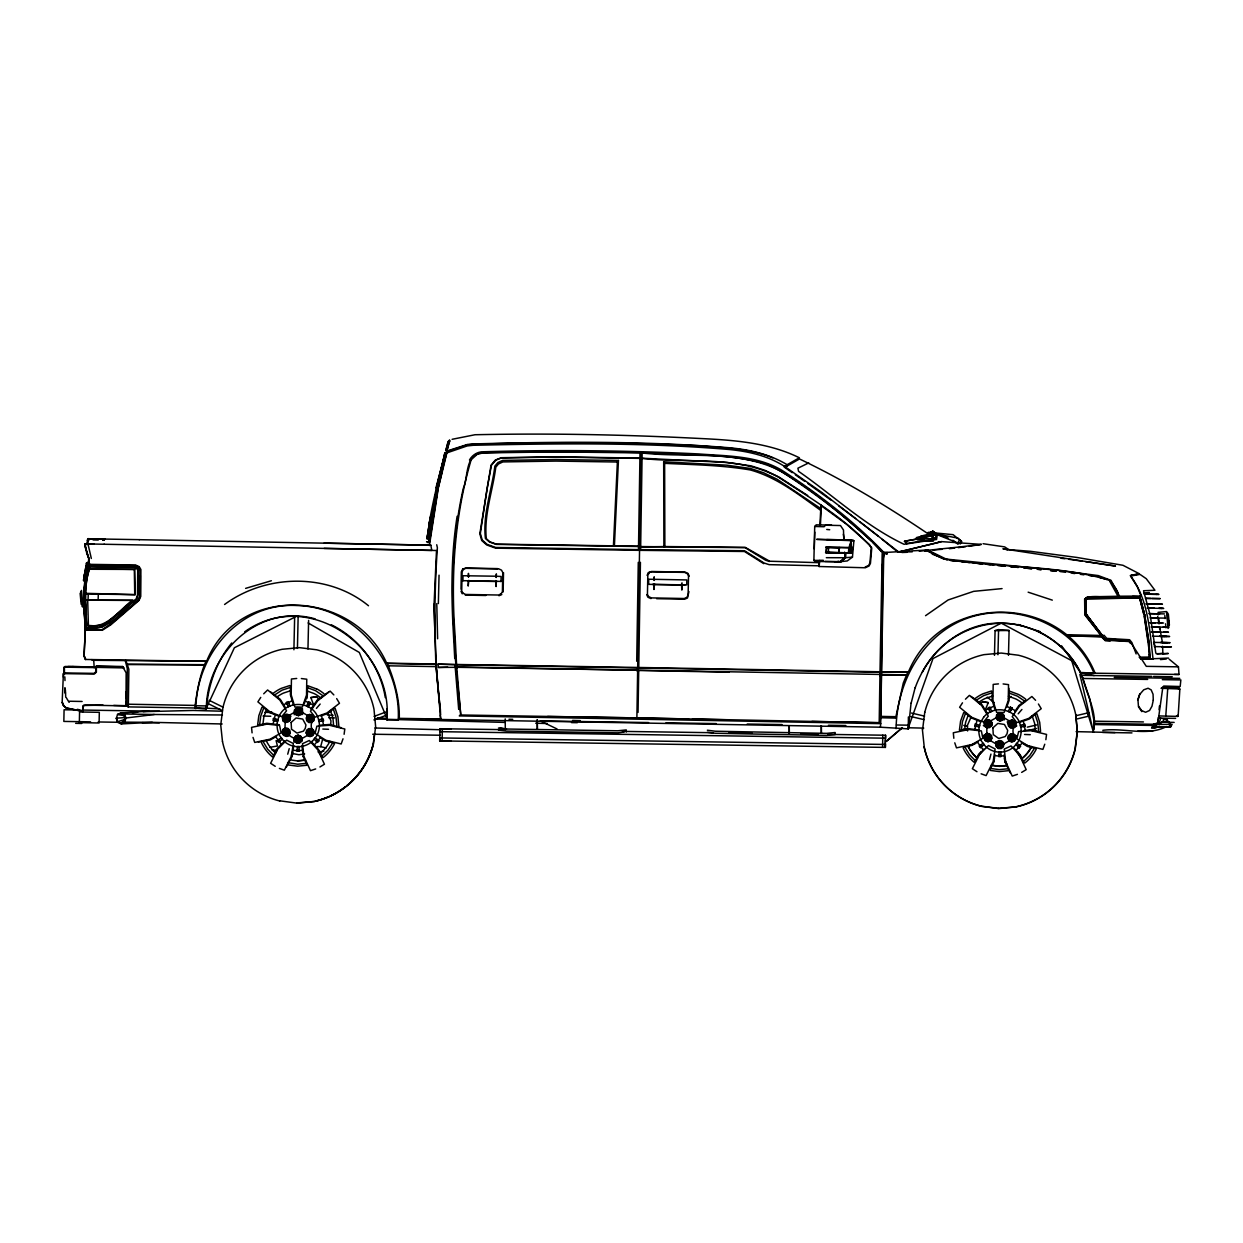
<?xml version="1.0" encoding="UTF-8"?>
<svg xmlns="http://www.w3.org/2000/svg" width="1243" height="1243" viewBox="0 0 1243 1243"><rect width="100%" height="100%" fill="white"/><g stroke="black" fill="none" stroke-linecap="round" stroke-linejoin="round"><path stroke-width="1.5" d="M83.11 709.644L83.405 705.511L85.037 705.076L125.761 705.915L126.04 691.729M447.744 667.165L438.468 667.444L438.002 664.166L456.538 664.772L460.78 715.036L456.072 668.19L454.239 634.35C450.96 585.562 452.436 536.23 463.297 488.406C468.409 476.861 464.835 454.534 481.942 452.778C534.972 451.085 588.032 451.629 641.077 452.499L642.149 452.98C688.078 458.201 738.808 449.158 781.272 471.408C817.77 494.932 852.543 521.594 883.058 552.545L880.712 723.644L459.32 715.906L460.081 714.974L636.882 717.91L639.601 547.013L664.865 546.547L664.632 463.344L663.684 461.774L726.549 465.162L750.508 468.471L763.637 472.791L776.999 479.176L820.784 508.573L819.914 524.919M140.319 575.571L140.241 596.438L138.548 600.291L110.005 624.778M663.886 546.578L663.684 461.774M126.04 697.727L126.149 672.867L122.529 666.497L96.379 665.999L95.789 671.81L94.033 673.364L64.294 672.929L64.403 674.421M908.384 716.962L908.369 728.88L880.37 727.202L432.44 719.34M298.413 715.673L301.07 714.725L302.515 712.317L302.002 709.489L299.889 707.687L297.046 707.64L294.871 709.489L294.405 712.192L295.756 714.694L298.413 715.673L302.096 712.255L301.614 709.722L299.734 708.059L297.17 708.013L295.228 709.675L294.824 712.146L296.098 714.461L298.413 715.253M1000.149 721.08L1002.821 720.132L1004.266 717.724L1003.754 714.911L1001.625 713.094L998.782 713.047L996.622 714.896L996.156 717.599L997.507 720.101L1000.149 721.08L1003.847 717.662L1003.365 715.129L1001.485 713.466L998.921 713.42L996.979 715.082L996.575 717.553L997.834 719.868L1000.164 720.66M96.379 665.999L96.379 672.183L94.25 674.079L63.393 673.613L63.393 677.217M819.712 560.453L819.121 566.513L865.346 567.771L869.059 566L870.457 563.312L871.763 547.837C845.784 518.766 810.933 498.474 778.475 477.126C736.959 454.674 687.146 463.67 642.056 458.403L555.792 457.067L501.442 457.937L495.895 460.096L491.482 465.177L487.116 488.204L480.342 533.511L482.206 540.006L487.07 544.341L495.693 547.464L638.482 549.608L639.912 458.325M96.364 667.367L124.051 667.926L122.529 666.497M126.6 705.698L128.122 706.894L194.825 707.982L206.354 709.147C208.156 685.157 216.313 661.664 231.742 642.988M286.185 736.322L288.764 735.421L290.256 732.919L289.79 730.154L287.677 728.289L284.818 728.243L282.658 730.092L282.145 732.888L283.544 735.343L286.185 736.322L289.883 732.764L287.568 728.709L285.004 728.678L283.016 730.325L282.565 732.795L283.839 735.017L286.201 735.903M311.496 722.09L308.886 722.105L307.083 720.474L306.617 718.034L307.953 715.766L310.299 714.911L312.661 715.782L313.935 718.003L313.469 720.489C310.424 722.245 310.424 728.755 313.314 730.635L313.733 733.137L312.444 735.359L310.051 736.167L307.642 735.281L306.431 733.013L306.928 730.589L308.777 728.988L311.48 729.066M807.701 495.506L778.771 476.955L765.02 470.367L751.16 465.861L726.969 462.489L639.912 458.092L555.807 456.834L501.349 457.704L495.336 460.05L491.016 465.224L479.829 533.791L481.725 540.519L486.79 544.993L495.646 548.163L639.555 550.338L640.627 549.639L642.056 458.403M987.936 741.729L990.516 740.828L992.007 738.326L991.541 735.561L989.412 733.696L986.569 733.65L984.394 735.499L983.897 738.295L985.295 740.75L987.936 741.729L991.634 738.187L989.319 734.116L986.756 734.085L984.767 735.732L984.316 738.202L985.575 740.424L987.936 741.31M1013.247 727.497L1010.637 727.512L1008.834 725.896L1008.368 723.442L1009.704 721.173L1012.051 720.318L1014.412 721.204L1015.686 723.41L1015.22 725.896C1012.175 727.652 1012.175 734.162 1015.065 736.042L1015.484 738.544L1014.195 740.766L1011.802 741.574L1009.394 740.688L1008.166 738.435L1008.679 735.996L1010.528 734.395L1013.216 734.473M85.845 627.917C108.048 632.796 121.208 610.639 136.746 599.095L138.066 595.133L138.284 570.319L137.196 568.3L134.648 567.134L89.154 566.451C82.582 586.276 84.291 607.454 85.845 627.917L102.516 626.86L136.093 599.079L137.522 594.9L137.724 570.366L136.854 568.61L134.586 567.507L89.791 566.824C84.866 582.346 85.114 598.753 86.357 614.803M290.52 686.385L290.396 694.806L293.534 705.247M299.081 749.669L299.128 746.53L297.45 746.515L296.999 751.176L299.05 751.254L299.081 749.669L297.17 749.638M307.487 686.633L307.347 695.055L304.286 703.678M93.536 660.313L92.603 660.282L206.618 661.292C238.112 582.983 353.835 589.26 386.651 663.109L387.396 663.498C394.435 680.527 399.764 699.421 399.283 718.361L398.226 719.946L386.946 719.961L386.853 708.681M104.055 544.248L436.495 550.509L434.056 604.595L435.858 664.415L440.706 718.998L399.283 718.361M450.945 741.061L439.696 740.89L439.742 737.954L440.1 728.724L451.147 728.88M439.944 737.938L439.898 740.89L439.96 737.938L885.42 744.448L885.575 735.234L827.916 734.38M442.337 728.755L442.135 740.921M455 664.756L458.683 709.333M462.909 580.869L463.002 575.727L496.175 576.224L501.115 576.488L500.991 581.584M636.711 661.26L638.28 562.349M639.912 458.092L640.005 452.903L641.077 452.499C683.417 455.995 727.341 452.017 768.423 464.711C806.847 484.102 839.911 512.66 871.778 541.28M641.077 452.499L639.601 547.013L638.545 546.19L496.454 544.154L489.866 541.855L486.324 538.654C483.76 515.068 492.772 490.799 495.786 467.213L498.443 463.981L502.856 461.93L555.776 461.091L617.383 462.023L618.439 460.438L555.807 459.506L502.7 460.392L497.915 462.52L494.869 466.125C491.886 490.006 482.548 514.571 485.438 538.468L489.354 541.932L496.252 544.387L638.529 546.516M638.047 712.41L638.7 671.267M1169.197 659.21L1178.442 666.838L1179.032 674.467L1095.099 673.209C1063.014 593.408 941.992 590.549 908.291 672.277L638.762 667.475L640.425 562.333M642.056 458.17L642.149 452.98M648.613 584.179L648.737 579.222L686.82 579.937L686.742 584.894L648.613 584.365M840.656 561.028L844.774 557.439L845.038 552.809L852.014 553.151L852.574 547.495L849.637 547.215L850.103 553.119L844.09 553.306L844.665 552.343L844.09 553.306L845.737 553.104L845.566 557.687L841.076 561.743L834.861 562.209L838.839 561.246M908.291 672.277L879.997 672.261L879.189 722.68L880.712 723.644L880.37 727.202M880.013 671.888L882.173 553.368M907.592 672.587L903.273 683.06L895.892 716.714L880.836 716.388L879.982 722.742L631.056 717.817M880.836 716.388L881.536 672.292M881.551 671.919L883.773 552.312C853.459 520.77 818.578 493.906 781.847 470.258C756.801 455.435 726.627 456.103 698.535 453.928C626.177 450.401 553.694 449.671 481.305 451.831C476.224 452.53 471.998 455.575 469.466 459.988M882.779 735.188L882.577 747.369M885.171 747.416L885.296 739.756M885.373 747.4L885.42 744.448L885.373 747.4L441.949 740.937M992.271 691.792L992.132 700.213L994.757 708.914M1000.817 755.076L1000.879 751.937L999.201 751.922L998.75 756.599L1000.801 756.676L1000.817 755.076L998.906 755.045M915.236 687.69C928.039 651.643 961.6 622.028 1001.283 623.147L1071.73 660.686L1093.498 732.267L1079.887 674.39L1081.83 675.353L1089.66 698.55L1094.182 721.655L1093.576 730.169C1097.538 712.876 1086.91 694.992 1082.855 678.46C1075.071 656.957 1057.094 640.223 1036.678 630.605M1168.467 658.075L1149.977 658.868L1148.983 642.18L1144.787 615.844L1140.08 597.805L1122.025 597.432M310.299 714.911L312.956 715.471L314.355 717.926L313.842 720.722L311.48 722.509L308.823 722.525L306.71 720.66L306.244 717.895L307.596 715.533L310.315 714.492M439.711 740.89L439.758 737.954M440.1 728.724L440.038 731.676L885.529 738.187L885.56 735.234M461.013 589.26L461.324 571.858L462.676 569.154L465.768 568.035L497.635 568.61M468.3 580.621L468.191 586.059L468.844 580.357M468.378 577.001L468.44 573.365L468.642 576.861M496.206 581.134L496.112 586.572L495.739 580.574M496.283 577.513L496.361 573.878L496.05 577.218M503.151 591.963L503.508 572.635M654.051 584.07L653.942 589.508L654.548 583.853M654.113 580.45L654.191 576.814L654.362 580.326M681.987 582.812L681.848 590.068L681.475 584.07M1012.051 720.318L1014.692 720.878L1016.106 723.333L1015.593 726.13L1013.231 727.916L1010.575 727.932L1008.461 726.067L1007.995 723.302L1009.332 720.94L1012.051 719.899M63.393 673.613L62.15 702.481L63.533 705.869L66.299 708.028M79.35 722.587L79.568 711.975L99.316 712.317L99.098 722.991L79.272 722.603M688.933 591.59L687.503 598.007L684.691 599.188L656.615 598.691M293.907 649.778L294.653 616.839M297.434 648.411L298.165 615.767M306.881 698.582L307.052 690.953M307.969 649.001L308.606 620.397M438.359 603.585L439.043 575.167M831.583 525.121L816.185 524.841L814.709 526.457L813.885 560.438L815.548 561.494L840.796 561.743L845.24 557.734L845.458 553.104L826.222 552.902L825.538 552.467L828.413 552.514L828.553 547.277L825.663 547.184L850.523 547.464L850.865 540.021M994.462 655.325L995.084 630.621L998.58 629.611L1009.098 630.496L1008.477 655.325M997.943 654.719L998.58 629.611M839.258 552.824L839.211 547.573L839.258 552.824L828.413 552.514M882.188 584.272L882.608 569.341M882.701 565.612L883.058 552.545L873.037 542.523M85.379 624.452L83.716 594.278L85.161 580.574L89.03 565.223L88.859 558.433L84.788 545.553L85.083 543.921L88.393 544.527M814.274 548.971L814.786 532.128M819.121 566.513L819.137 562.349M88.067 599.67L88.253 593.968M98.135 599.825L98.321 594.123M294.249 714.772L294.42 709.908M302.08 740.906L302.189 737.658M206.618 661.292L85.347 659.474L84.136 655.853L85.301 630.015L102.314 630.279L110.938 624.747L139.014 600.4L140.754 596.438L140.894 569.512L139.169 566.637L135.658 565.037L88.812 564.338C90.817 557.128 84.338 551.022 85.41 543.921L94.08 544.092M614.399 546.019L618.439 460.438M882.437 568.455L883.773 552.312M85.612 625.586L83.965 655.853L85.487 659.474M85.643 629.129L83.825 605.279M66.205 708.028L82.97 711.509L83.343 706.086L82.768 709.131M613.42 545.957L617.383 462.023M88.704 562.861L88.843 559.925M88.486 562.209L88.673 558.433L86.482 552.56M908.369 728.88L911.057 703.118M896.11 728.693C896.591 678.507 927.48 625.975 979.033 614.897C1024.667 604.704 1076.189 629.253 1093.98 673.147L1095.099 673.209L1080.571 672.479L1061.491 645.754M909.053 717.693L908.338 727.761L932.996 658.557L1001.236 623.147C1034.269 623.473 1066.137 643.144 1080.618 672.945L1093.98 673.147M125.761 705.915L125.963 702.357M1159.393 726.316L1154.809 728.243L1151.562 728.134L1156.456 725.492L1156.518 724.327L1162.469 722.214L1164.256 718.827L1167.317 718.874L1166.928 722.276L1174.169 722.401M330.731 724.653L330.964 720.909L327.624 712.596M848.845 547.2L848.472 552.964L849.389 547.868L850.523 547.464M125.574 705.931L125.636 704.983M1176.422 716.061L1177.789 716.403L1178.224 714.911L1179.856 688.995L1161.024 688.28M820.458 524.437L821.39 505.404L820.784 508.573M1075.723 719.246L1088.79 716.154L1089.054 712.643L1075.956 715.719M207.938 704.703L206.369 708.168L194.825 707.982C196.829 692.273 199.501 676.114 205.81 661.711M834.861 562.209L847.229 560.95L852.465 557.144L853.879 540.767L843.904 539.788M84.524 573.784L84.089 577.374L85.332 573.225M852.014 553.151L850.849 552.762L851.3 547.945L852.574 547.495M83.856 590.845L84.835 580.574M1162.469 722.214L1153.318 724.281L1157.855 722.991L1158.383 717.304M1159.098 709.722L1159.455 705.915M84.571 590.798L85.068 585.686M195.835 708.665C196.456 654.533 239.883 602.218 296.813 605.527C355.451 606.615 401.271 662.892 398.226 719.946M206.354 709.147C206.198 653.632 258.56 602.839 315.101 618.874M821.39 505.404L820.893 510.5C798.861 494.714 776.844 477.281 750.306 469.963C721.997 465.115 693.237 464.742 664.632 463.344M922.834 538.437L933.182 538.825L933.198 541.218L920.923 541.125L906.504 543.626L906.784 540.814L917.52 538.98M125.838 660.453L128.868 669.309L128.324 706.894L126.802 705.698L113.766 705.387M87.461 540.394L87.088 543.937M87.274 543.952L88.657 538.716L90.801 538.794M87.461 543.952L87.833 540.394M882.499 565.27L883.897 552.56L926.113 550.059L943.639 558.791L947.601 559.645C1001.221 568.206 1057.762 564.742 1109.797 580.341C1133.678 609.552 1101.158 591.963 1085.9 597.867L1084.844 599.452L1085.403 615.052L1103.986 639.166L1105.649 640.223L1128.644 641.497M826.719 539.524L851.098 540.021L850.942 547.464L849.637 547.215M826.222 552.902L826.921 546.78M64.17 667.165L64.279 673.861L64.481 672.929M126.802 705.698L127.299 668.579L125.279 660.639M457.129 516.265C450.945 555.326 451.147 594.993 453.446 634.381L454.736 658.479M220.834 724.234L223.01 706.925M374.485 734.054L373.288 743.671A77.765 77.765 0 0 1 346.89 785.56M279.597 800.772L297.015 803.164L314.293 801.502A77.765 77.765 0 0 0 373.428 743.858L375.635 726.549L373.988 709.194A77.594 77.594 0 0 0 316.701 649.794L299.454 647.634L282.192 649.281A77.765 77.765 0 0 0 223.072 706.956M429.394 545.599L438.359 487.893L446.874 452.903L467.166 445.942L473.195 445.289C558.558 443.394 644.2 442.337 729.361 449.515C748.628 451.427 767.801 455.777 784.333 466.265L784.457 467.244L787.223 465.985L787.114 464.711L799.358 457.781C768.174 442.399 733.075 440.053 698.939 438.437C624.359 434.63 549.67 433.139 475.012 434.739L452.095 439.307M922.586 729.657L924.745 712.332M1077.199 731.77L1075.04 749.094A77.765 77.765 0 0 1 1015.857 806.769M924.792 712.348A77.765 77.765 0 0 1 983.928 654.657L1001.236 653.057L1018.452 655.232A77.594 77.594 0 0 1 1075.723 714.632L1077.401 731.972L1075.211 749.265A77.765 77.765 0 0 1 1016.013 806.925L998.766 808.571L981.519 806.365A77.594 77.594 0 0 1 924.233 746.965L922.384 729.439M262.832 724.871L263.842 716.978L266.577 709.473M429.565 527.855L428.866 532.268C425.541 523.163 459.335 397.076 437.66 484.506M964.584 730.278L965.593 722.385L968.313 714.88M257.658 724.793L258.824 715.735L261.947 707.158M259.616 724.824L260.735 716.17L263.702 708.028M959.41 730.2L960.575 721.142L963.698 712.565M961.367 730.231L962.47 721.593L965.454 713.435M1093.358 732.049L1114.971 732.593M298.087 735.561L300.402 736.353L301.723 738.668L301.257 741.139L299.33 742.786L296.766 742.755L294.871 741.092L294.451 738.591L295.787 736.322L298.149 735.141L300.744 736.12L302.096 738.482L301.629 741.325L299.454 743.174L296.611 743.128L294.498 741.31L294.078 738.358L295.43 736.089L298.149 735.141M999.838 740.968L1002.153 741.76L1003.474 744.075L1003.008 746.546L1001.066 748.208L998.502 748.162L996.622 746.499L996.202 744.013L997.539 741.729L999.885 740.548L1002.48 741.527L1003.847 743.889L1003.381 746.732L1001.205 748.581L998.362 748.535L996.249 746.717L995.829 743.765L997.166 741.496L999.885 740.548M292.633 752.683L292.136 756.288L286.356 767.086M990.112 769.386L993.887 761.71L994.384 758.09M84.353 575.276L84.089 577.374L86.124 565.565M430.327 517.135L426.955 538.623L429.969 538.188L430.715 533.154M431.461 527.84L431.958 524.297M86.404 563.934L86.559 562.846L83.483 580.512L84.182 576.674M291.406 755.946L291.919 752.341M936.569 539.524L937.331 534.443L932.654 531.01L931.566 532.346L935.995 536.059L934.829 539.664M426.567 541.746L428.602 541.777L428.913 540.332L436.946 488.048L442.679 464.121M292.121 756.397L293.768 745.629M428.757 538.685L427.002 538.607L430.28 517.135M426.955 538.623L428.043 538.157L436.946 487.955L443.285 464.929M993.856 761.804L994.959 754.625M88.408 563.763L87.165 563.561L87.414 562.256L84.073 581.165L84.306 579.906L85.518 580.108L88.626 562.457M83.343 706.086L82.97 711.509M430.14 524.282L430.715 520.708M85.068 572.06L86.388 568.082M427.841 542.569L429.425 542.585L438.08 487.971L449.578 439.929L449.313 441.001M432.16 517.15L437.101 487.955L444.901 452.638L441.685 468.829M427.841 532.781L428.975 531.429M433.885 511.759L434.506 508.138M435.128 504.503L435.749 500.867M436.371 497.247L436.992 493.611M428.928 538.685L429.286 536.634L430.218 536.696M1132.513 596.422L1139.862 596.764L1088.045 597.619L1085.869 599.934L1086.335 614.508L1104.545 638.793L1106.068 639.757L1128.877 641.077L1130.804 643.408M344.109 734.287L344.808 729.004L329.488 725.275L316.887 726.161L315.085 733.432L325.837 740.238L341.172 743.982L343.021 738.808M1045.86 739.694L1046.559 734.427L1031.239 730.682L1018.639 731.568L1016.836 738.839L1027.588 745.645L1042.908 749.389L1044.773 744.231M289.945 720.412L290.442 717.662L289.137 715.346L286.403 714.181L283.777 715.176L282.332 717.584L282.814 720.396L285.067 722.214L287.77 722.199L289.945 720.412L285.16 721.795L283.186 720.163L282.751 717.677L284.057 715.455L286.434 714.647L288.796 715.517L290.07 717.786L289.572 720.21M991.696 725.819L992.194 723.069L990.889 720.754L988.154 719.588L985.528 720.583L984.083 722.991L984.549 725.803L986.818 727.621L989.521 727.621L991.696 725.819L986.911 727.202L984.938 725.57L984.503 723.084L985.792 720.862L988.185 720.054L990.547 720.94L991.821 723.193L991.324 725.632M84.959 545.553L85.27 543.921L86.792 544.403L85.596 543.921L85.285 545.553L86.948 552.56M306.058 733.152L306.555 730.402L308.73 728.616L311.62 728.647L313.687 730.418L314.153 733.23L312.723 735.638L310.097 736.633L307.409 735.654L306.431 733.013M1007.793 738.56L1008.306 735.809L1010.481 734.023L1013.371 734.054L1015.438 735.825L1015.904 738.637L1014.474 741.046L1011.849 742.04L1009.161 741.061L1008.166 738.435M435.143 497.076L435.842 493.44M444.404 460.687L443.86 463.297L444.404 460.423M442.648 463.701L443.036 461.371L435.92 487.955M443.036 462.536L444.341 456.43M87.865 570.475L88.626 567.103M87.554 570.164L88.362 566.684M88.937 564.943C82.333 585.873 83.716 607.936 85.441 629.455L101.91 629.704L109.493 624.763L138.035 600.058L139.729 596.096L139.869 569.651L138.284 567.088L135.036 565.643L88.937 564.943L90.304 564.353M285.16 721.795L285.004 728.678M986.911 727.202L986.756 734.085M274.501 720.831L274.952 718.967L273.46 718.47L272.963 720.474L277.562 721.577L277.966 719.946L273.46 718.47M447.62 443.269L445.926 450.121L446.719 451.069L445.926 450.121L448.49 441.125L448.024 442.011M974.714 725.896L976.252 726.238L976.703 724.374L975.211 723.877L974.714 725.896L976.765 726.44M445.087 459.382L445.973 452.141L445.973 453.12M273.258 723.162L275.045 715.828M974.994 728.569L976.796 721.235M437.924 488.157L441.824 472.542M911.103 703.352L915.19 687.503M316.918 746.577L320.678 746.639L322.59 739.461M287.723 754.19L289.215 748.674M989.475 759.597L990.951 754.097M1178.162 714.911L1177.882 716.403L1159.222 715.937M449.282 441.886L449.795 440.908L446.75 451.069M444.714 459.335L447.278 450.945L467.43 444.45L473.397 443.937C558.822 441.622 644.527 440.861 729.765 447.791C749.793 449.686 769.728 454.177 787.114 464.711L787.223 465.985L799.482 458.962C847.229 481.725 892.645 509.475 936.274 539.4L904.065 544.294C865.485 526.069 833.478 495.584 798.565 471.346L797.913 468.207L808.742 462.893M895.892 716.714L880.075 716.838M1159.455 722.121L1160.729 718.112M125.388 720.769L120.742 723.069L117.681 721.67L116.391 718.19L117.619 714.228L121.27 713.855M116.252 718.33L117.728 722.369L121.239 723.923L124.626 722.152L125.994 718.003L124.518 713.995L120.571 713L117.557 714.601L124.486 715.642M1165.794 715.797L1167.721 688.777M1137.64 700.073L1139.878 693.687M1006.644 707.36L1009.098 700.462L1008.881 688.342M849.482 545.568L851.377 540.643L850.352 540.581M102.501 539.027L103.418 540.021L104.598 539.058L103.418 540.021L102.501 539.027L103.992 539.042L103.604 540.021L102.687 539.027L87.787 538.716L87.29 540.394M102.687 539.027L103.418 540.208L103.853 539.042M985.295 709.722L988.309 702.621L982.498 701.798L979.872 704.175M1148.843 642.134L1149.387 657.967L1140.002 658.029M971.032 717.149L967.427 725.353L967.598 730.977M85.689 593.921L135.145 594.667L134.757 569.434L89.729 568.75C82.955 587.426 85.829 608.091 86.637 627.513M209.554 701.254L234.383 647.758L294.824 617.165M308.109 706.739L310.501 702.699L308.699 701.72L306.617 706.008L308.109 706.739L309.491 704.548M1010.435 707.143L1008.368 711.416L1009.844 712.146L1012.237 708.106L1010.435 707.143L1009.425 709.038M273.196 756.35L276.94 748.768L284.74 741.061M974.932 761.757L978.692 754.19L981.255 751.533M274.719 753.227L276.226 750.228M977.216 757.142L983.897 749.047M647.075 575.354L648.426 572.65L651.518 571.485L685.204 572.137L687.985 573.396L689.244 576.13M1011.227 709.955L1012.237 708.106M1086.537 598.722L1085.869 599.934L1086.413 598.349L1088.091 598.054L1103.986 597.867M1170.642 726.751L1172.165 724.327L1170.316 724.343L1168.917 726.767L1151.919 726.937M311.869 715.968L308.761 721.297L311.791 721.344L313.36 718.656L311.869 715.968L308.839 715.921L307.254 718.563L308.761 721.297M284.631 734.846L287.739 729.501L284.709 729.455L283.124 732.158L284.631 734.846L287.661 734.893L289.231 732.251L287.739 729.501M986.383 740.253L989.49 734.924L986.46 734.877L984.876 737.565L986.383 740.253L989.412 740.3L990.982 737.658L989.49 734.924M1013.62 721.375L1010.497 726.704L1013.527 726.751L1015.111 724.063L1013.62 721.375L1010.59 721.328L1009.005 723.97L1010.497 726.704M463.421 569.449L462.085 571.733L461.728 590.922L462.955 593.144L465.643 594.449L498.49 595.024L501.069 593.859L502.405 591.668L502.762 572.526L501.535 570.164L499.002 568.952L466.141 568.331L462.676 569.154M649.172 572.945L647.821 575.229L647.432 594.418L648.706 596.64L651.379 597.899L684.24 598.52L686.82 597.355L688.109 595.164L688.513 576.022L687.286 573.66L684.738 572.401L651.891 571.827L648.426 572.65M287.956 715.657L284.802 720.94L287.879 720.987L289.464 718.345L287.956 715.657L284.88 715.611L283.311 718.252L284.802 720.94M300.045 708.898L296.891 714.197L299.967 714.243L301.552 711.602L300.045 708.898L296.968 708.852L295.399 711.509L296.891 714.197M299.61 736.617L296.44 741.9L299.516 741.947L301.101 739.305L299.61 736.617L296.533 736.571L294.948 739.212L296.44 741.9M311.698 729.874L308.528 735.157L311.605 735.203L313.189 732.562L311.698 729.874L308.621 729.827L307.037 732.469L308.528 735.157M989.708 721.064L986.554 726.347L989.63 726.394L991.199 723.752L989.708 721.064L986.631 721.018L985.062 723.659L986.554 726.347M1001.796 714.305L998.642 719.604L1001.718 719.65L1003.287 717.009L1001.796 714.305L998.719 714.259L997.135 716.916L998.642 719.604M1001.361 742.024L998.191 747.307L1001.268 747.354L1002.852 744.712L1001.361 742.024L998.284 741.978L996.7 744.619L998.191 747.307M1013.449 735.281L1010.279 740.564L1013.356 740.61L1014.941 737.969L1013.449 735.281L1010.373 735.234L1008.788 737.876L1010.279 740.564M85.254 600.198L133.094 600.353L107.473 622.199L102.485 625.136L93.722 625.788L86.777 625.353L85.254 600.198L133.094 600.353M959.596 543.533L961.088 541.125L953.132 534.676L934.456 532.859L921.047 536.075L920.131 537.504L934.41 533.185L948.036 537.924M960.28 543.968L961.787 541.56L957.98 538.126L935.932 533.915L922.757 537.271L921.84 538.701L935.746 534.086L955.681 542.072L958.244 544.139M959.565 540.021L957.281 543.688L952.884 540.254M307.642 735.281L301.723 738.668M1009.394 740.688L1003.474 744.075M332.782 742.786L328.059 750.057L321.859 756.101M1034.533 748.193L1029.81 755.464L1023.61 761.508M850.942 541.295L851.377 540.643L816.651 539.369L844.261 539.882L843.375 534.195M311.014 709.1L317.151 700.12L328.54 692.071M1014.816 711.509L1018.903 705.527L1025.553 700.384M922.337 672.152C940.702 636.556 982.219 616 1021.513 625.695M260.75 697.401L257.891 701.86L270.026 711.913L281.788 716.589L286.543 710.81L279.815 700.027L267.633 689.974L263.702 693.796M962.502 702.808L959.627 707.267L971.777 717.335L983.539 721.997L988.294 716.217L981.566 705.449L969.385 695.381L965.454 699.203M931.908 537.411L934.068 534.583M933.307 533.729L934.41 532.346M1157.855 722.991L1162.858 687.053L1163.712 686.043L1180.182 686.524L1180.85 679.937L1162.314 679.657M316.452 741.372L317.649 739.88L315.209 737.876L314.153 739.181L317.555 742.459L318.876 740.89L317.276 739.461M1018.203 746.779L1019.384 745.287L1016.96 743.283L1015.904 744.588L1019.307 747.866L1020.627 746.297L1019.384 745.287M315.007 744.153L319.762 738.326M1016.758 749.56L1021.513 743.734M312.397 741.216L316.437 736.307A21.488 21.488 0 0 0 318.084 717.926C312.35 700.291 284.942 699.902 278.665 717.335A21.473 21.473 0 0 0 279.722 735.763L283.606 740.781A20.991 20.991 0 0 0 312.397 741.201M932.918 532.688L931.908 534.086M103.231 540.208L104.785 539.058L103.604 540.021L104.412 539.058L88.113 538.716L89.434 539.819M316.421 708.401L320.166 704.051M1018.172 713.808L1021.917 709.473M932.234 536.261L935.218 532.827L932.654 531.01M919.261 551.193L959.612 546.951M845.022 553.555L844.385 552.715L826.098 552.063L826.207 547.619L839.709 547.961M925.258 551.208L927.558 549.934L945.239 558.635L949.186 559.397L1058.539 570.444L1098.315 575.587L1111.009 580.326L1119.57 596.22L1141.136 596.081L1137.407 586.945L1130.275 575.509L1139.194 573.676L1122.957 565.285L1076.702 557.423L1030.416 551.302L1008.726 549.608L1004.67 546.889L983.089 543.704M89.434 569.263L134.757 569.434M273.957 695.381L282.021 690.176L290.225 687.457M881.505 674.965L879.966 674.933L906.66 675.198M1008.43 698.799L1010.979 696.437M87.336 569.139L88.377 568.362M462.955 593.144L462.241 593.781L460.982 591.186M1161.91 687.565L1179.094 687.348M131.587 600.851C118.085 611.276 106.168 629.688 86.777 625.353M277.407 740.548L281.322 737.938L282.316 739.259L278.634 742.195L277.407 740.548L279.1 739.305M980.385 747.602L984.068 744.666L983.058 743.345L979.158 745.955L980.385 747.602L982.079 746.328M334.181 708.432L327.515 713.622L320.632 715.984M1035.932 713.839L1029.266 719.029L1018.949 722.571M925.553 615.689L948.129 599.965L973.626 591.357L1002.06 588.607M637.643 670.163L456.834 667.305L456.072 668.19L456.865 668.05L455.249 667.289L456.072 668.19M282.829 729.486L285.595 727.792M983.197 735.732L987.346 733.199M1014.039 727.59L1016.79 725.896M976.376 700.12L983.772 695.598L991.976 692.864M975.04 743.547L966.976 746.453M224.579 604.486C266.111 573.862 328.028 572.588 368.503 605.761M276.583 736.322L270.321 739.927L258.389 742.055M978.334 741.729L972.073 745.334L963.791 747.074M244.7 631.801C307.798 586.805 393.363 647.013 386.946 719.961M319.917 766.978L324.439 764.243L317.82 749.855L309.289 740.502L302.484 743.687L303.913 756.35L310.486 770.676L315.691 768.935M1021.668 772.385L1026.19 769.65L1019.555 755.262L1011.041 745.924L1004.235 749.094L1005.665 761.757L1012.237 776.083L1017.442 774.342M288.796 715.517L294.824 712.146M990.547 720.94L996.575 717.553M306.819 715.859L309.678 714.321M286.822 736.493L289.681 734.955M1007.141 722.028L1010 720.505M844.09 553.306L845.038 552.809M120.742 723.069L123.756 721.484L124.922 717.895L123.632 714.368M85.658 627.933L86.451 627.513M787.052 465.131L784.333 466.265L822.011 492.585L898.642 551.939L912.238 551.83M1166.633 726.534C1147.087 736.711 1123.734 727.466 1102.805 730.309M284.461 704.361L291.219 701.176M986.212 709.769L992.971 706.599M286.356 702.466L287.024 703.88L288.764 703.118L288.236 701.658L286.356 702.466L287.164 704.455M988.775 709.287L990.516 708.526L989.972 707.065L988.107 707.873L990.081 712.177L991.634 711.493L990.516 708.526M865.128 567.026L868.686 565.487L869.898 562.83L871.25 547.775L869.447 544.558L846.825 524.468L821.794 506.103M438.468 667.444L456.834 667.305M882.281 539.431L897.99 552.203L941.541 541.622L981.302 544.372L969.291 546.267M498.94 595.739L501.799 594.574L501.069 593.859M1087.703 599.157L1140.08 597.805M373.91 719.93L386.48 715.222M374.112 716.403L386.713 711.711M289.837 685.53L281.213 688.389A41.003 41.003 0 0 0 273.444 693.143M290.924 690.595L283.373 693.112A35.923 35.923 0 0 0 276.599 697.261M991.588 690.937L982.964 693.796A40.895 40.895 0 0 0 975.165 698.519M992.675 696.002L985.124 698.519A35.923 35.923 0 0 0 978.35 702.668M1102.634 635.717L1085.605 613.42L1104.545 638.793L1128.597 640.611L1130.804 643.221M117.681 721.67L124.549 719.573M245.617 588.374L271.378 580.745M86.699 629.626L85.114 630.03L86.839 630.139L85.27 629.471L84.089 606.895M1119.57 596.22L1118.172 596.578L1109.611 581.04M85.783 566.404L86.699 566.186M83.405 705.511L103.06 705.092M1029.064 730.278L1036.538 728.507M1027.324 727.139L1036.678 724.949M321.657 719.153L318.565 719.852L318.907 721.499L323.584 720.816L323.149 718.842L321.657 719.153L321.999 721.033M1023.409 724.56L1020.317 725.275L1020.658 726.906L1025.335 726.223L1024.9 724.249L1023.409 724.56L1023.75 726.44M258.544 725.042L266.81 723.286L279.426 724.793M960.28 730.449L968.561 728.693L979.375 729.983M928.568 533.604L928.148 532.486L932.545 531.942L930.603 532.004L931.318 533.325M906.504 543.626L904.438 541.295L906.784 540.814M904.438 541.295L918.67 538.654M978.039 544.978L981.302 544.372M1023.222 726.627L1025.335 726.223M897.99 552.203L940.33 542.026M1149.977 658.868L1148.936 642.134L1144.787 615.938L1139.645 596.345L1141.136 596.081M269.949 747.292L277.438 745.986L276.086 740.564M814.709 526.457L824.078 526.737L825.585 525.214L840.486 525.54L843.484 530.031L843.795 539.866M920.473 536.992L916.277 537.691L922.151 536.976M1137.267 574.39L1131.425 575.198M304.659 753.926L298.91 754.734L291.623 753.382M318.084 752.015L323.833 751.192M938.31 542.072L941.541 541.622M624.219 732.003L617.818 732.842L506.491 731.07L498.474 730.061M427.421 535.857L428.447 535.733M125.994 718.003L154.272 714.492L222.45 714.989M960.171 546.92L976.532 544.916M958.198 547.635L965.593 546.718M949.388 548.722L954.671 548.07M313.593 704.734L310.812 697.556L316.654 696.903L319.202 699.358M310.812 697.556L316.654 696.903M132.209 712.767L137.693 712.223M143.163 711.68L193.24 710.452L222.264 711.214M306.26 763.357L297.636 764.212L287.584 762.565M306.664 765.284L297.605 766.185L288.578 765.004M1008.011 768.764L999.372 769.619L990.78 768.5M1008.399 770.691L999.356 771.592L990.329 770.427M1160.465 659.582L1166.26 659.023M297.481 760.778L305.374 760.001M305.576 760.203L297.683 760.98L289.619 759.768M1007.125 765.408L999.232 766.185L991.37 765.175M1007.327 765.61L999.434 766.387L991.572 765.377M924.528 550.727L925.786 550.602M296.813 802.947L314.261 801.471A77.765 77.765 0 0 0 373.413 743.827M998.549 808.354L1016.013 806.878M1168.218 620.381L1168.995 620.863M1157.295 653.911L1162.858 653.398L1162.593 646.236M1162.609 654.004L1168.311 653.476L1156.239 653.709L1155.741 652.73L1150.288 615.565L1143.544 590.736L1154.918 590.254L1146.248 578.694L1140.017 574.39L1131.751 575.851L1131.27 576.923C1148.283 600.043 1149.682 630.434 1152.929 657.967M823.27 560.298L813.885 560.438M933.042 550.028L942.116 549.297M845.566 557.687L852.465 557.144M1143.995 592.942L1149.371 592.507M116.391 718.19L125.683 717.491M320.678 725.135L329.675 724.467L341.328 727.745M1024.232 730.418L1031.426 729.874L1039.599 731.878M296.72 678.46L291.437 679.004L291.188 694.821L294.855 707.003L302.313 707.112L306.524 695.055L306.772 679.222L301.365 678.538M998.455 683.883L993.188 684.411L992.939 700.229L996.606 712.41L1004.064 712.519L1008.259 700.462L1008.524 684.629L1003.117 683.945M121.239 723.923L152.33 722.338L222.155 723.97M148.632 711.136L120.571 713L124.16 714.135M901.936 552.498L906.97 552.296M438.002 664.166L638.762 667.475M1118.451 596.252L1087.594 596.873L1084.626 599.173L1084.844 614.943L1101.842 636.369L1066.898 635.608L1066.214 634.707L1100.459 635.453M1111.071 597.665L1118.156 597.463M445.926 450.121L447.045 450.09L446.082 449.655M427.996 538.157L429.969 538.188M90.304 666.761L87.756 666.776L88.906 666.776M1161.817 721.965L1168.855 721.934L1170.735 726.735L1152.914 726.937M1118.576 597.06L1139.862 596.764L1144.881 615.891M498.474 728.01L506.46 729.019L617.802 730.791L626.254 729.921L626.27 731.987M1168.855 721.934L1161.63 721.965M707.36 730.216L715.362 731.226L826.688 733.37L835.172 732.515L835.187 734.566L826.704 735.421L715.378 733.277L707.36 732.267M1140.794 659.241L1153.193 659.101M1170.316 724.343L1155.539 724.483M1168.824 726.767L1170.735 726.735M995.084 630.621L1009.098 630.496M1140.297 658.479L1149.977 658.402L1149.169 654.471M1139.116 657.159L1149.775 657.081M462.924 580.683L500.991 581.398M845.24 557.734L826.331 557.687M887.58 552.576L883.058 552.545L886.414 553.927M127.827 664.554L204.644 664.912M67.977 666.528L73.073 666.543M127.47 664.182L204.505 664.679M64.947 666.466L95.82 666.932M124.626 722.152L152.33 722.338M923.906 538.701L933.182 538.825M82.38 710.654L77.392 709.302M664.865 546.547L745.272 547.386L769.666 561.23L818.997 562.675M640.673 546.563L745.116 547.65L765.533 560.189L769.464 561.51M640.627 549.639L744.557 550.742L764.088 563.017L769.137 564.648L818.904 565.814M640.005 452.903L556.305 451.877L482.906 452.934L477.157 454.379L471.159 459.724C454.518 516.311 450.712 575.804 455.016 634.412L456.554 664.446M906.535 674.918L456.834 666.978L456.026 667.864L455.249 666.963M853.335 540.208L851.098 540.021M853.879 540.767L851.704 540.689M849.808 547.914L851.3 547.945M99.424 538.934L88.471 538.732M849.373 552.731L850.849 552.762M104.288 544.248L87.973 543.952L91.329 558.48M1156.176 594.34L1158.958 594.387L1149.029 594.247M1157.047 594.356L1144.927 594.154M1146.186 598.365L1160.232 598.613L1151.981 598.505M1160.558 604.145L1157.792 604.067L1162.438 604.176L1146.885 603.865M1152.556 603.989L1159.61 604.082M85.503 593.315L135.145 594.667M1164.38 613.902L1148.843 613.622M1156.13 613.778L1159.766 613.824M1150.117 617.849L1165.654 618.128M1149.791 622.759L1161.739 622.945M1164.893 627.202L1152.121 626.969M1159.501 627.125L1151.065 626.954M1151.313 631.957L1165.639 632.221M1159.781 636.307L1169.647 636.494L1160.278 636.307M1152.603 636.198L1160.387 636.307M1161.506 636.369L1166.928 636.463M1153.535 642.382L1170.114 642.693L1160.325 642.491M1161.863 642.569L1167.395 642.647M1154.343 646.609L1163.246 646.748M1166.757 646.857L1171.403 646.919L1161.615 646.733M1178.442 666.838L1146.279 666.341L1131.627 643.843L1129.467 642.118M1174.557 674.405L1179.032 674.467M1081.83 675.353L1151.841 676.41M1153.582 676.425L1172.227 676.72M1114.241 677.388L1179.762 678.367M1082.855 678.46L1147.662 679.424M879.951 675.679L881.489 675.71M95.804 667.631L64.434 667.165L64.325 674.421M1159.144 718.097L1175.629 718.392M997.135 716.916L1003.287 717.009M196.394 705.76L206.835 705.915M1094.058 721.189L1143.436 721.934M301.552 711.602L295.399 711.509M1156.518 724.327L1094.865 723.395L1094.182 721.655M1156.456 725.492L1094.85 724.576M985.062 723.659L991.199 723.752M1009.005 723.97L1015.111 724.063M77.439 709.971L64.077 709.769L63.844 721.422L90.568 721.841M83.172 710.064L159.524 711.26M896.405 724.995L908.757 725.182M648.566 722.556L540.27 720.909L557.066 728.973M665.968 722.82L716.263 723.581M747.198 724.048L782.018 724.576M828.428 725.275L845.83 725.539M289.464 718.345L283.311 718.252M313.36 718.656L307.254 718.563M571.531 722.603L577.327 722.68M1102.557 732.422L1131.969 732.904M98.197 721.965L119.204 722.292M142.106 722.649L159.29 722.913M442.322 728.755L503.104 729.641M622.448 731.381L713.342 732.717M728.88 732.935L752.186 733.277M800.725 733.991L818.205 734.24M1008.788 737.876L1014.941 737.969M984.876 737.565L990.982 737.658M289.231 732.251L283.124 732.158M313.189 732.562L307.037 732.469M372.698 734.225L440.193 735.234M996.7 744.619L1002.852 744.712M301.101 739.305L294.948 739.212M427.017 541.762L428.431 541.777M456.538 664.772L879.997 672.261M388.422 665.813L436.153 666.621M547.588 716.481L625.229 717.724M124.518 713.995L154.272 714.492M104.132 539.058L139.418 539.664M139.138 539.68L424.686 545.04M824.964 561.448L840.796 561.743M468.627 580.978L497.184 581.506M652.42 584.443L684.831 585.049M386.651 663.109L435.858 664.042L440.131 709.007M387.396 663.498L435.858 664.415M638.716 670.505L729.019 672.152M96.379 666.388L122.529 666.87M128.588 704.222L195.462 705.418M811.912 721.437L879.189 722.68M426.396 718.734L440.706 718.998L440.208 715.238M324.035 543.16L430.839 545.18L431.787 550.431L324.143 548.396M465.255 595.086L485.842 595.49M1144.197 594.123L1149.682 594.247M1145.471 598.365L1150.909 598.473M1145.844 603.834L1153.162 603.989M1147.134 608.06L1154.436 608.231M1149.62 613.638L1155.104 613.762M1150.894 617.88L1156.378 617.989M1151.779 631.972L1159.098 632.128M72.871 666.543L80.111 666.699M636.882 717.91L688.622 718.982M692.46 719.06L728.864 719.806M424.5 545.04L430.839 545.18M1148.175 608.091L1163.712 608.417L1160.9 608.324M1158.212 622.883L1163.603 623.023M1150.832 622.743L1155.369 622.852M1161.521 646.733L1168.622 646.873M1152.665 731.288L1138.013 730.884M923.735 728.118L908.182 727.761L908.182 728.88M1031.752 730.62L1035.605 730.698M1076.112 731.645L1093.483 732.034M508.977 719.262L512.753 719.34M75.637 723.333L81.712 723.473M99.238 538.934L104.319 539.042M1159.874 636.307L1165.017 636.432M880.821 717.739L895.721 718.112M264.852 712.332L270.648 712.488M572.541 720.427L580.279 720.629M263.065 716.046L270.788 716.248M328.805 717.77L334.6 717.926M375.215 718.998L504.782 722.401M535.717 723.208L547.324 723.519M374.904 727.994L440.644 729.734M828.553 547.277L849.389 547.868M93.07 539.913L98.244 540.052M82.116 701.472L69.577 701.238L69.095 702.311L66.407 697.913M1163.028 627.171L1167.659 627.295M99.611 705.03L96.177 705.014L99.424 705.03M1024.558 734.458L1030.276 734.691M322.807 729.051L328.54 729.284M90.117 666.761L92.091 666.838M1178.488 689.026L1179.809 689.088M1110.154 641.031L1105.4 640.782L1101.64 637.022L1066.898 635.608M206.338 708.168L219.793 708.93M265.909 711.524L271.673 711.851M327.391 715.005L333.155 715.331M377.344 717.832L386.946 718.376L359.32 652.451L308.124 622.961M639.555 550.338L744.448 551.488L763.792 563.669M883.058 552.545L887.378 554.052M826.735 529.456L829.718 529.736M1005.245 566.124L997.694 565.379L1004.981 566.124M1010.932 566.668L1018.483 567.414M1024.17 567.958L1031.721 568.704M1037.408 569.247L1041.183 569.62M1050.646 570.553L1056.317 571.096L1050.568 570.553M1010.497 566.684L1018.141 567.414M1023.859 567.973L1031.488 568.704M1037.221 569.263L1041.028 569.62M986.6 564.306L990.283 564.664M957.933 561.183L950.367 560.375L958.058 561.23M961.725 561.587L969.291 562.38M973.083 562.784L982.545 563.794M986.336 564.198L993.903 564.99M961.896 561.65L969.571 562.489M973.409 562.908L981.084 563.763M302.096 712.255L307.953 715.766M998.58 808.385L981.349 806.179A77.594 77.594 0 0 1 924.077 746.81M1003.847 717.662L1009.704 721.173M1061.04 558.247L1064.863 558.744M1068.685 559.257L1081.861 561.121M1060.046 571.531L1065.562 572.293M1071.078 573.054L1074.744 573.567M1080.26 574.313L1083.943 574.825M1089.458 575.587L1093.125 576.084M982.498 701.798L988.294 702.621M1085.59 561.665L1115.484 566.062L1002.915 548.769L1007.747 549.732L1004.344 549.033M506.476 729.019L500.137 727.978M271.611 749.638L277.065 750.663M89.558 567.243L89.154 566.451M932.234 554.16L947.119 559.894M83.11 711.416L66.345 707.889L63.719 705.791L62.29 702.435L63.813 705.791M1094.228 675.539L1080.618 672.945M911.492 713.047L924.559 716.139M963.776 725.368L967.505 726.254M910.917 716.558L924.062 719.65M963.511 728.942L967.272 729.827M1030.525 746.763L1024.17 744.06M976.252 726.238L979.313 726.984L979.717 725.353L976.703 724.374M1035.559 748.441L1027.386 746.437L1021.264 742.522M333.808 743.034L325.635 741.03L319.529 737.115M320.678 746.639L326.148 748.006M1098.532 577.094L1107.109 579.564M446.874 452.903L449.795 450.51L467.368 444.87L473.35 444.31C548.458 441.902 623.644 442.135 698.706 445.724C723.581 447.946 749.358 448.148 772.773 457.844M1017.908 624.483L1040.018 631.584M1163.075 718.905L1167.799 720.427M274.952 718.967L277.966 719.946M1028.147 592.181L1052.308 600.136M1009.673 691.201L1018.203 694.34A40.91 40.91 0 0 1 1025.817 699.312M1009.223 693.112L1017.333 696.096L1025.195 701.487M1008.415 696.235L1015.888 698.97A35.829 35.829 0 0 1 1022.523 703.336M307.922 685.794L316.452 688.917M307.472 687.705L315.582 690.688L323.444 696.08M306.679 690.828L314.137 693.563A35.829 35.829 0 0 1 320.772 697.929M979.702 721.297L971.296 717.926L964.77 712.581M279.628 716.558L269.545 712.519L263.019 707.174M85.41 543.921L86.622 544.403M981.131 773.799L986.103 775.601L993.173 761.477L995.099 748.908L988.434 745.536L979.437 754.579L972.368 768.702L976.967 771.717M279.395 768.392L284.352 770.194L291.421 756.07L293.348 743.5L286.682 740.129L277.686 749.172L270.617 763.295L275.231 766.309M88.812 564.338L90.055 564.866M650.99 598.582L647.945 597.277L646.671 594.636M135.456 565.549L138.796 567.103L140.335 569.884M926.858 550.68L944.431 559.319M222.435 710.654L208.606 703.849L209.228 700.337L222.963 707.143M1007.793 706.816L1014.443 710.188M1009.72 708.572L1011.429 709.442M306.042 701.409L312.692 704.781M307.969 703.165L309.678 704.035M287.615 714.352L291.002 716.232M1104.592 638.514L1105.944 639.29M428.913 540.332L429.783 540.86M331.291 624.778C359.693 638.638 380.203 666.481 385.314 697.649M1013.9 734.364L1016.65 736.089M983.337 725.539L987.47 728.118M282.969 720.987L285.719 722.711M970.923 696.391L974.015 698.395M996.202 744.013L990.189 740.502M270.725 691.978L280.296 699.374L285.098 707.143M294.451 738.591L288.438 735.095M93.116 660.297L91.827 659.582L92.93 660.297M84.975 571.345L85.767 571.873M784.457 467.244L792.242 472.651M795.349 474.81L804.687 481.305M807.81 483.465L831.039 500.121M921.047 536.075L922.757 537.271M838.73 505.885L855.635 518.595M636.618 670.474L637.628 671.251M860.203 522.06L878.009 535.935M317.649 739.88L318.876 740.89M987.268 697.152L994.089 702.652M975.553 699.405L982.048 704.797L987.812 714.104M1017.691 746.437L1019.307 747.866M928.148 532.486L931.085 536.137M975.413 760.778L969.416 754.563L964.91 747.136M273.678 755.371L267.665 749.156L263.159 741.729M1017.831 751.968L1022.445 759.224M1017.1 752.31L1021.062 758.152M1014.195 748.27L1020.301 754.952L1023.828 762.581M311.216 741.527L318.565 749.545L322.077 757.173M1035.59 700.306L1031.861 696.5L1019.415 706.195L1012.206 716.621L1016.774 722.587L1028.769 718.376L1041.23 708.681L1038.418 704.004M333.839 694.899L330.125 691.092L317.664 700.788L310.455 711.214L315.023 717.18L327.018 712.969L339.479 703.274L336.667 698.597M872.462 541.699L881.536 551.814M978.086 743.081L982.638 749.047M276.334 737.674L280.902 743.64M980.478 745.085L981.613 746.592M278.727 739.678L279.861 741.185M1103.908 635.126L1106.798 638.405L1129.592 639.741L1131.922 642.584L1136.133 653.927M1138.417 706.677L1141.835 711.649M1010.326 772.928L1004.934 761.773L1004.499 758.168M1010.59 721.328L1013.527 726.751M998.719 714.259L1001.718 719.65M1010.373 735.234L1013.356 740.61M986.631 721.018L989.63 726.394M998.284 741.978L1001.268 747.354M989.412 740.3L986.46 734.877M308.839 715.921L311.791 721.344M296.968 708.852L299.967 714.243M308.621 729.827L311.605 735.203M284.88 715.611L287.879 720.987M296.533 736.571L299.516 741.947M287.661 734.893L284.709 729.455M1005.634 761.462L1007.11 764.647M318.581 751.16L320.041 754.346M319.296 750.741L320.694 753.817M303.183 756.365L306.664 764.352M287.024 703.88L288.345 706.754L289.883 706.086L288.764 703.118M84.151 655.853L85.814 659.474M1036.864 713.668L1039.707 722.323L1040.593 731.428M1035.077 714.476L1037.781 722.711L1038.635 731.397M1032.156 715.844L1034.658 723.426L1035.419 731.35M954.779 742.817L956.473 747.866L971.902 744.573L982.871 738.28L981.349 730.915L968.748 729.501L953.303 732.78L953.832 738.264M335.113 708.261L337.956 716.916L338.842 726.021M333.326 709.069L336.045 717.304L336.884 725.99M330.42 710.437L332.906 718.003L333.668 725.928M253.028 737.41L254.722 742.444L270.151 739.165L281.12 732.873L279.597 725.492L266.996 724.094L251.552 727.373L252.08 732.857M1153.955 643.796L1154.809 646.624M1139.691 596.345L1144.787 615.844M1088.34 714.399L1088.79 716.154M436.728 544.745L437.381 547.759C433.636 601.534 433.931 655.698 440.364 709.24L440.597 714.725M1023.486 721.934L1025.055 729.315M321.735 716.527L323.304 723.908M1157.668 616.419L1159.035 623.924M1159.719 627.668L1162.469 642.662M1144.228 615.938L1148.734 647.463M1144.321 615.984L1148.423 642.211M1004.142 754.812L1004.903 762.068M302.018 745.769L303.152 756.661M1168.358 614.104L1169.399 625.151M1167.457 612.364L1168.902 627.575M1168.078 628.461L1166.478 611.572L1158.088 612.364L1158.321 614.834M1164.8 615.487L1165.095 618.579M1165.577 623.815L1165.748 625.617M1165.872 626.829L1165.965 627.839M1158.678 618.626L1159.098 622.992M1159.455 626.783L1159.688 629.253M1075.739 714.601L1077.386 731.956M220.632 724.032L222.481 741.589M81.494 590.409L83.095 607.283M80.686 591.373L82.116 606.568M80.127 593.237L81.168 604.284M456.818 676.86L459.475 709.069M65.118 690.58L65.351 693.345L64.931 687.767L64.962 688.575M93.722 660.297L94.204 667.74M84.524 607.004L85.145 618.408M455.528 658.526L455.73 663.14M64.838 676.86L64.993 680.558M65.397 689.803L65.724 697.183M434.071 604.082L435.019 638.047M87.694 600.229L88.408 625.384M436.775 603.601L437.614 638.778M64.232 667.165L64.372 673.861M1004.235 716.03L1004.297 719.899M995.69 741.729L995.767 745.598M302.453 708.681L302.546 714.492M293.985 738.249L294.047 742.133M134.322 569.838L134.726 594.061M88.222 627.964L88.253 629.502M789.258 725.943L789.336 733.51M537.271 719.65L537.364 729.051L537.271 719.93M88.828 625.726L88.843 627.544M821.312 725.819L821.374 733.075M789.243 726.098L789.289 733.37M505.217 718.889L505.295 729.563M821.312 725.663L821.359 733.184M1085.59 599.654L1085.605 613.42M977.262 758.09A35.845 35.845 0 0 1 967.629 745.582M1031.472 746.53A35.923 35.923 0 0 1 1021.435 758.743M301.583 750.415A24.782 24.782 0 0 1 294.125 750.29M275.713 752.87A35.845 35.845 0 0 1 266.08 740.362M279.768 800.989A77.594 77.594 0 0 1 222.497 741.558M334.553 743.656A41.003 41.003 0 0 1 323.04 757.671M316.406 688.715A41.003 41.003 0 0 1 324.035 693.703M272.435 756.909A40.91 40.91 0 0 1 261.387 742.553M275.511 752.668A35.829 35.829 0 0 1 273.165 750.539M974.186 762.316A40.895 40.895 0 0 1 963.139 747.96M1036.289 749.063A41.003 41.003 0 0 1 1024.791 763.078M345.383 786.757A77.765 77.765 0 0 1 330.56 795.815M328.805 796.608A77.765 77.765 0 0 1 315.986 800.927M1003.334 755.822A24.782 24.782 0 0 1 995.876 755.713M1031.674 746.732A35.923 35.923 0 0 1 1021.637 758.945M977.464 758.292A35.829 35.829 0 0 1 967.831 745.784M329.923 741.325A35.923 35.923 0 0 1 319.886 753.538M291.126 722.494L291.53 729.19L296.968 733.075L303.432 731.148L305.296 728.32L305.949 724.964L302.686 719.06L296.083 717.972L291.126 722.494M992.862 727.901L993.281 734.597L998.719 738.482L1005.183 736.555L1007.048 733.727L1007.7 730.371L1004.437 724.467L997.834 723.395L992.862 727.901M1153.286 700.166L1151.981 706.226L1149.542 710.499L1145.595 712.27L1141.618 710.576L1138.433 705.977L1137.966 700.166L1139.738 694.386L1143.715 689.818L1148.081 688.234L1151.173 689.881L1153.053 694.262L1153.286 700.166M983.617 717.273L980.416 722.742A21.473 21.473 0 0 0 981.473 741.17L985.357 746.188A20.991 20.991 0 0 0 1014.148 746.608L1018.188 741.714A21.488 21.488 0 0 0 1019.835 723.333C1014.801 708.448 993.266 704.89 983.617 717.273M902.294 727.652L886.632 741.108L902.434 727.652M922.508 537.737L917.303 539.85L923.875 539.431L922.508 537.737M1161.801 608.34L1159.082 608.293L1161.801 608.34M1168.42 632.267L1163.728 632.19L1168.42 632.267M1143.824 614.104L1139.443 597.23L1143.746 614.058"/></g></svg>
